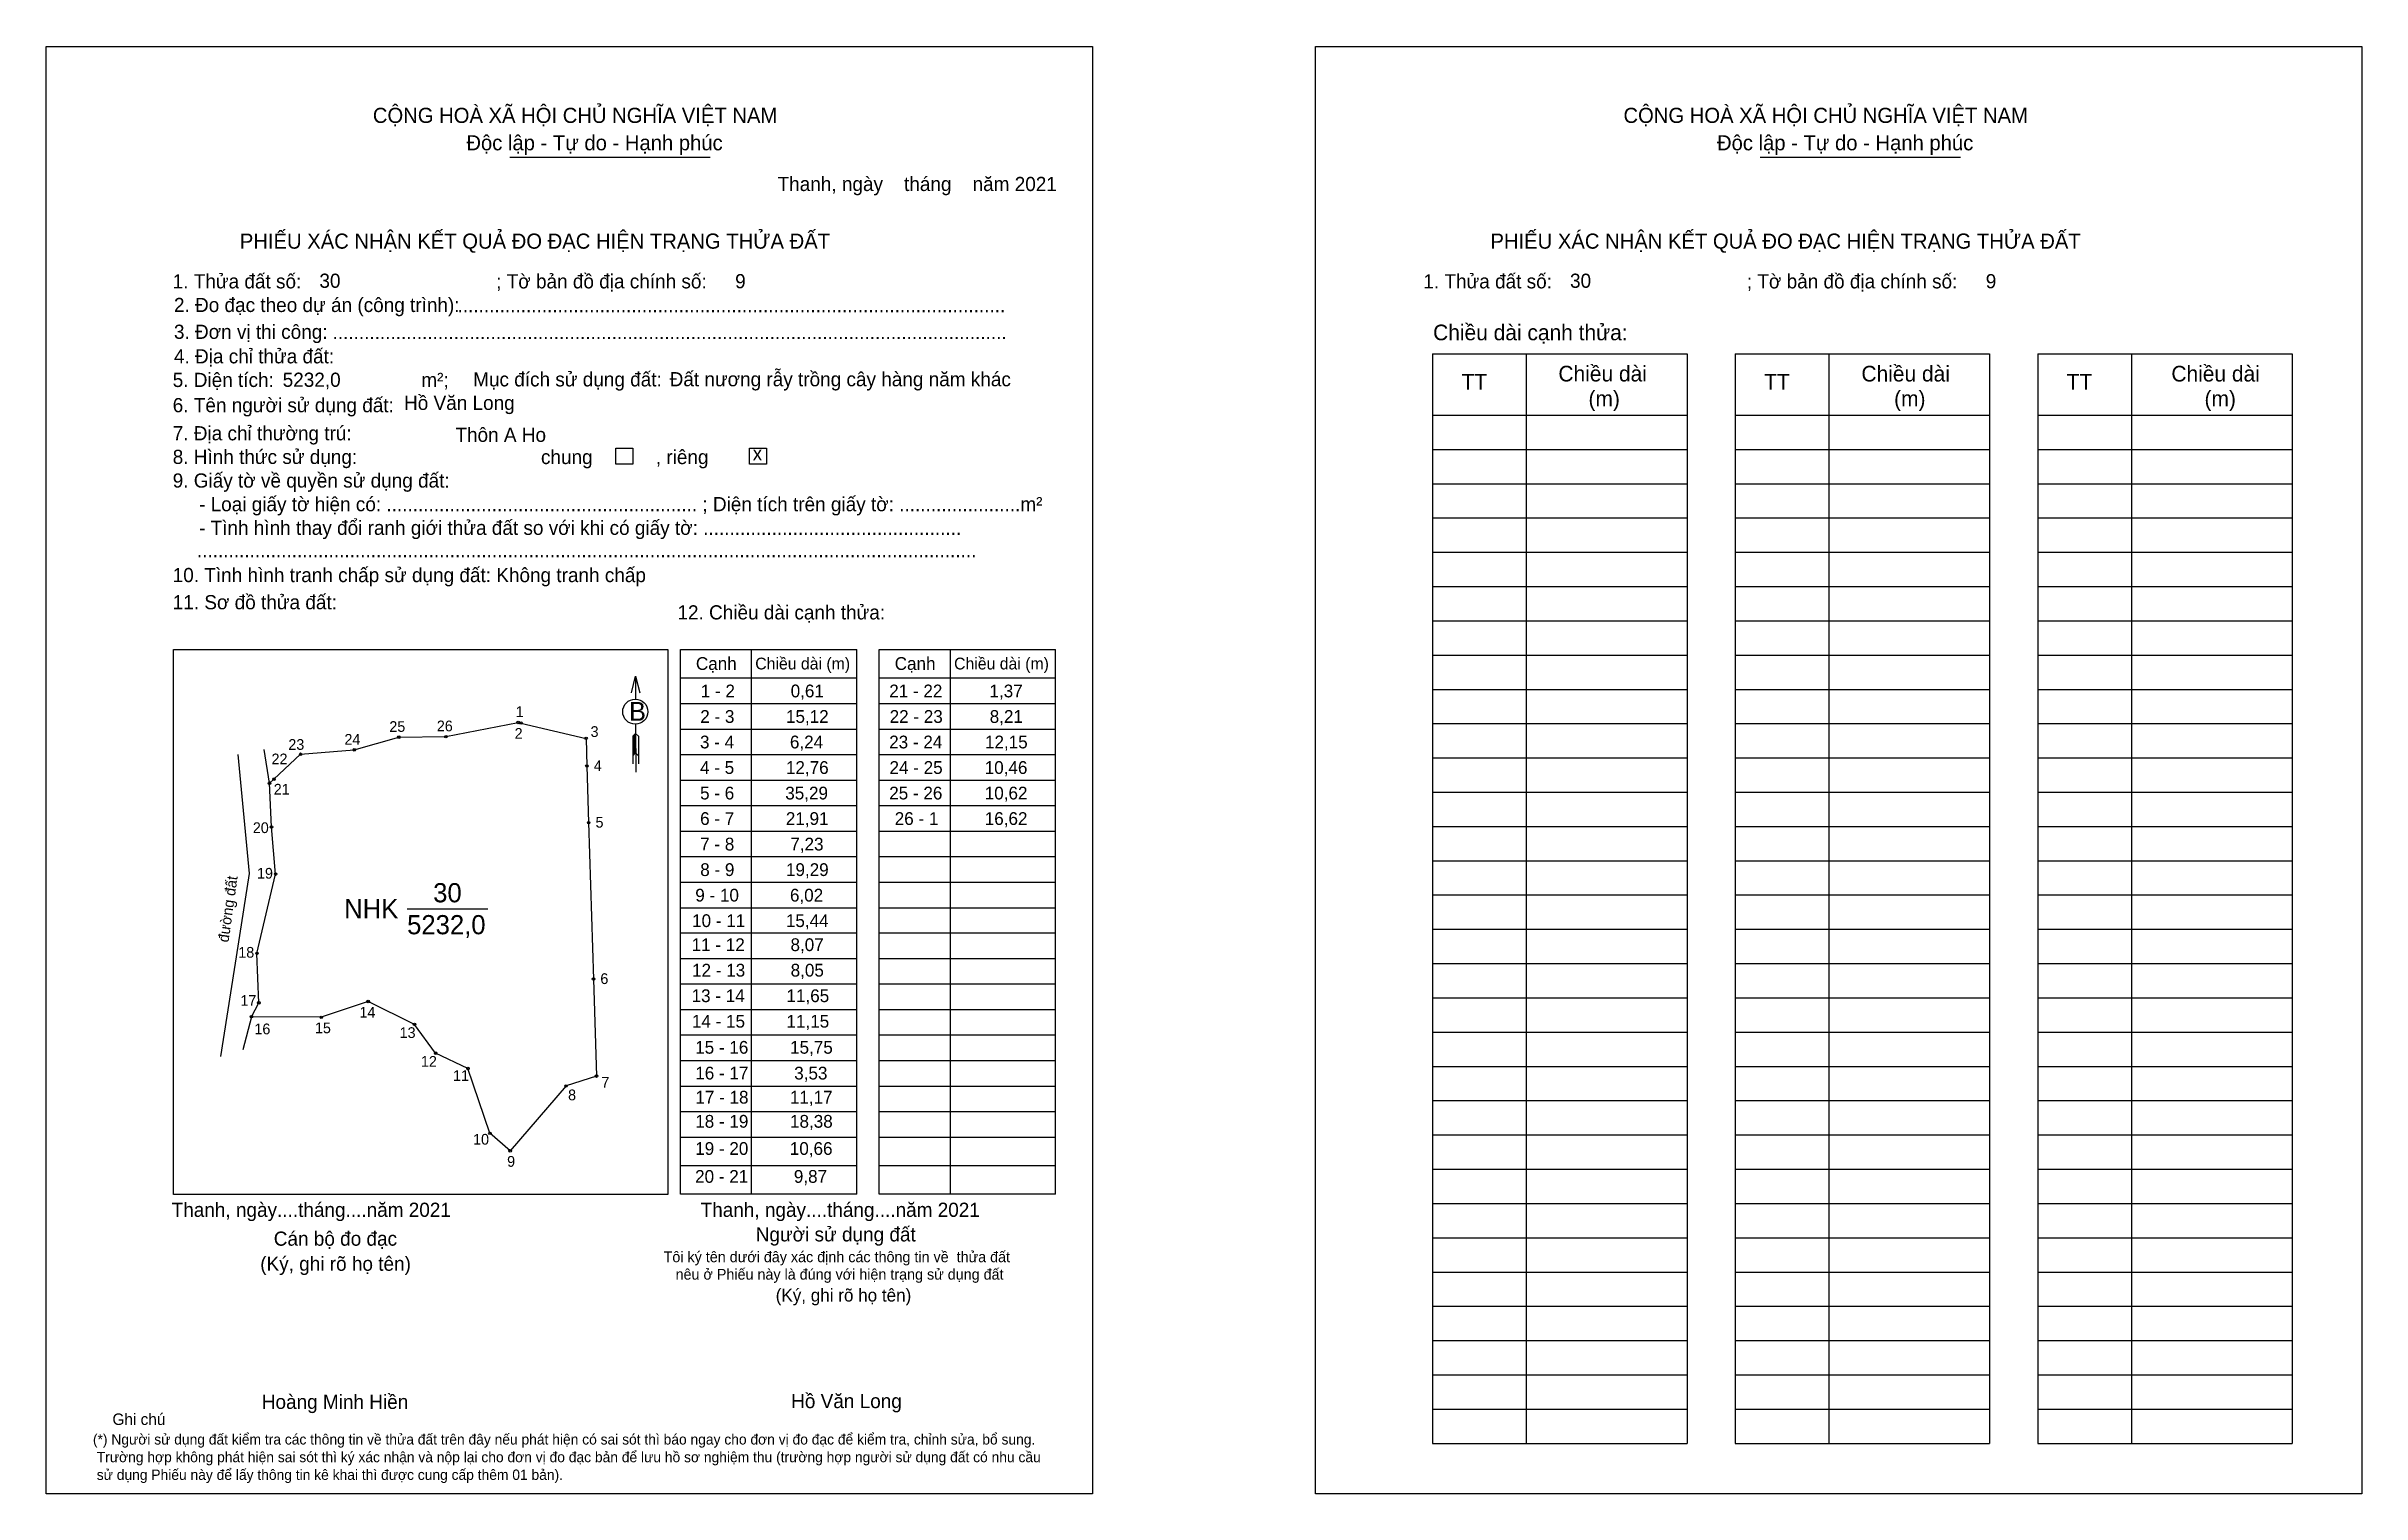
# Model space of a CAD drawing. Extents: x 545064 to 545586, y 1824194 to 1824520.
import ezdxf

# ---------------------------------------------------------------- set-up
doc = ezdxf.new("R2010")
doc.units = 0
for name, color, linetype in [('CanhThua', 7, 'Continuous'), ('kqddKhungInTrang1', 7, 'Continuous'), ('kqddKhungInTrang2', 7, 'Continuous'), ('kqddNoiDung', 7, 'Continuous'), ('kqddTemplate', 7, 'Continuous'), ('Level 1', 7, 'Continuous'), ('MocDinhThua', 7, 'Continuous'), ('NhanDiaChinhThua', 7, 'Continuous'), ('SoHieuDinhThua', 7, 'Continuous')]:
    doc.layers.add(name, color=color, linetype=linetype)

msp = doc.modelspace()

# ---------------------------------------------------------------- linework, layer by layer
at = {"layer": 'CanhThua'}
for p, q in [((545154.18, 1824364.36), (545170.49, 1824367.57)), ((545170.49, 1824367.57), (545171.08, 1824367.43)), ((545171.08, 1824367.43), (545185.8, 1824363.97)), ((545121.4, 1824360.38), (545133.51, 1824361.37)), ((545133.51, 1824361.37), (545143.57, 1824364.25)), ((545143.57, 1824364.25), (545154.18, 1824364.36)), ((545185.8, 1824363.97), (545185.99, 1824357.73)), ((545115.38, 1824354.78), (545121.4, 1824360.38)), ((545185.99, 1824357.73), (545186.38, 1824344.97)), ((545114.38, 1824353.84), (545115.38, 1824354.78)), ((545114.82, 1824343.98), (545114.38, 1824353.84)), ((545115.76, 1824333.36), (545114.82, 1824343.98)), ((545186.38, 1824344.97), (545187.47, 1824309.69)), ((545111.54, 1824315.47), (545115.76, 1824333.36)), ((545111.96, 1824304.31), (545111.54, 1824315.47)), ((545187.47, 1824309.69), (545188.14, 1824287.8)), ((545110.31, 1824301.19), (545111.96, 1824304.31)), ((545136.63, 1824304.6), (545126.06, 1824301.05)), ((545147.08, 1824299.45), (545136.63, 1824304.6)), ((545126.06, 1824301.05), (545110.31, 1824301.19)), ((545151.86, 1824292.98), (545147.08, 1824299.45)), ((545159.15, 1824289.51), (545151.86, 1824292.98)), ((545164.1, 1824274.89), (545159.15, 1824289.51)), ((545188.14, 1824287.8), (545181.27, 1824285.56)), ((545181.27, 1824285.56), (545168.67, 1824270.95)), ((545168.67, 1824270.95), (545164.1, 1824274.89))]:
    msp.add_line(p, q, dxfattribs=at)
at = {"layer": 'kqddKhungInTrang1'}
msp.add_lwpolyline([(545064.01, 1824520.06), (545300.04, 1824520.06), (545300.04, 1824193.6), (545064.01, 1824193.6)], close=True, dxfattribs=at)
at = {"layer": 'kqddKhungInTrang2'}
msp.add_lwpolyline([(545350.39, 1824520.06), (545586.42, 1824520.06), (545586.42, 1824193.6), (545350.39, 1824193.6)], close=True, dxfattribs=at)
at = {"layer": 'kqddTemplate'}
for p, q in [((545168.56, 1824495.08), (545213.76, 1824495.08)), ((545450.73, 1824495.08), (545495.93, 1824495.08)), ((545376.81, 1824450.7), (545434.2, 1824450.7)), ((545376.81, 1824450.7), (545376.81, 1824204.94)), ((545397.93, 1824450.7), (545397.93, 1824204.94)), ((545434.2, 1824450.7), (545434.2, 1824204.94)), ((545445.08, 1824450.7), (545445.08, 1824204.94)), ((545445.08, 1824450.7), (545502.47, 1824450.7)), ((545466.2, 1824450.7), (545466.2, 1824204.94)), ((545502.47, 1824450.7), (545502.47, 1824204.94)), ((545513.34, 1824450.7), (545513.34, 1824204.94)), ((545513.34, 1824450.7), (545570.73, 1824450.7)), ((545534.46, 1824450.7), (545534.46, 1824204.94)), ((545570.73, 1824450.7), (545570.73, 1824204.94)), ((545376.81, 1824436.87), (545434.2, 1824436.87)), ((545445.08, 1824436.87), (545502.47, 1824436.87)), ((545513.34, 1824436.87), (545570.73, 1824436.87)), ((545376.81, 1824429.14), (545434.2, 1824429.14)), ((545445.08, 1824429.14), (545502.47, 1824429.14)), ((545513.34, 1824429.14), (545570.73, 1824429.14)), ((545376.81, 1824421.41), (545434.2, 1824421.41)), ((545445.08, 1824421.41), (545502.47, 1824421.41)), ((545513.34, 1824421.41), (545570.73, 1824421.41)), ((545376.81, 1824413.68), (545434.2, 1824413.68)), ((545445.08, 1824413.68), (545502.47, 1824413.68)), ((545513.34, 1824413.68), (545570.73, 1824413.68)), ((545376.81, 1824405.95), (545434.2, 1824405.95)), ((545445.08, 1824405.95), (545502.47, 1824405.95)), ((545513.34, 1824405.95), (545570.73, 1824405.95)), ((545376.81, 1824398.22), (545434.2, 1824398.22)), ((545445.08, 1824398.22), (545502.47, 1824398.22)), ((545513.34, 1824398.22), (545570.73, 1824398.22)), ((545376.81, 1824390.49), (545434.2, 1824390.49)), ((545445.08, 1824390.49), (545502.47, 1824390.49)), ((545513.34, 1824390.49), (545570.73, 1824390.49)), ((545207.09, 1824384.02), (545246.85, 1824384.02)), ((545207.09, 1824261.17), (545207.09, 1824384.02)), ((545223.08, 1824384.02), (545223.08, 1824261.17)), ((545246.85, 1824261.17), (545246.85, 1824384.02)), ((545251.94, 1824384.02), (545291.7, 1824384.02)), ((545251.94, 1824261.17), (545251.94, 1824384.02)), ((545267.93, 1824384.02), (545267.93, 1824261.17)), ((545291.7, 1824261.17), (545291.7, 1824384.02)), ((545376.81, 1824382.75), (545434.2, 1824382.75)), ((545445.08, 1824382.75), (545502.47, 1824382.75)), ((545513.34, 1824382.75), (545570.73, 1824382.75)), ((545196.96, 1824377.98), (545196.96, 1824372.83)), ((545207.09, 1824377.59), (545246.85, 1824377.59)), ((545251.94, 1824377.59), (545291.7, 1824377.59)), ((545207.09, 1824371.83), (545246.85, 1824371.83)), ((545251.94, 1824371.83), (545291.7, 1824371.83)), ((545376.81, 1824375.02), (545434.2, 1824375.02)), ((545445.08, 1824375.02), (545502.47, 1824375.02)), ((545513.34, 1824375.02), (545570.73, 1824375.02)), ((545196.97, 1824367.16), (545196.99, 1824356.31)), ((545207.09, 1824366.07), (545246.85, 1824366.07)), ((545251.94, 1824366.07), (545291.7, 1824366.07)), ((545376.81, 1824367.29), (545434.2, 1824367.29)), ((545445.08, 1824367.29), (545502.47, 1824367.29)), ((545513.34, 1824367.29), (545570.73, 1824367.29)), ((545196.98, 1824365.08), (545196.31, 1824364.45)), ((545196.98, 1824364.78), (545196.31, 1824364.15)), ((545196.98, 1824364.49), (545196.31, 1824363.86)), ((545196.31, 1824364.45), (545196.31, 1824358.23)), ((545196.98, 1824364.2), (545196.31, 1824363.56)), ((545196.98, 1824363.9), (545196.31, 1824363.27)), ((545196.98, 1824363.61), (545196.31, 1824362.97)), ((545196.98, 1824363.31), (545196.31, 1824362.68)), ((545196.98, 1824363.02), (545196.31, 1824362.38)), ((545196.98, 1824362.72), (545196.31, 1824362.09)), ((545196.98, 1824362.43), (545196.31, 1824361.8)), ((545196.98, 1824362.14), (545196.31, 1824361.5)), ((545196.98, 1824361.84), (545196.31, 1824361.21)), ((545196.98, 1824361.55), (545196.31, 1824360.91)), ((545196.98, 1824361.25), (545196.31, 1824360.62)), ((545196.98, 1824360.96), (545196.31, 1824360.32)), ((545196.98, 1824365.08), (545197.65, 1824364.45)), ((545197.65, 1824364.45), (545197.65, 1824358.23)), ((545196.98, 1824360.67), (545196.31, 1824360.03)), ((545196.98, 1824360.67), (545197.65, 1824360.03)), ((545207.09, 1824360.32), (545246.85, 1824360.32)), ((545251.94, 1824360.32), (545291.7, 1824360.32)), ((545376.81, 1824359.56), (545434.2, 1824359.56)), ((545445.08, 1824359.56), (545502.47, 1824359.56)), ((545513.34, 1824359.56), (545570.73, 1824359.56)), ((545207.09, 1824354.56), (545246.85, 1824354.56)), ((545251.94, 1824354.56), (545291.7, 1824354.56)), ((545376.81, 1824351.83), (545434.2, 1824351.83)), ((545445.08, 1824351.83), (545502.47, 1824351.83)), ((545513.34, 1824351.83), (545570.73, 1824351.83)), ((545207.09, 1824348.8), (545246.85, 1824348.8)), ((545251.94, 1824348.8), (545291.7, 1824348.8)), ((545207.09, 1824343.05), (545246.85, 1824343.05)), ((545251.94, 1824343.05), (545291.7, 1824343.05)), ((545376.81, 1824344.1), (545434.2, 1824344.1)), ((545445.08, 1824344.1), (545502.47, 1824344.1)), ((545513.34, 1824344.1), (545570.73, 1824344.1)), ((545207.09, 1824337.29), (545246.85, 1824337.29)), ((545251.94, 1824337.29), (545291.7, 1824337.29)), ((545376.81, 1824336.37), (545434.2, 1824336.37)), ((545445.08, 1824336.37), (545502.47, 1824336.37)), ((545513.34, 1824336.37), (545570.73, 1824336.37)), ((545207.09, 1824331.53), (545246.85, 1824331.53)), ((545251.94, 1824331.53), (545291.7, 1824331.53)), ((545207.09, 1824325.77), (545246.85, 1824325.77)), ((545251.94, 1824325.77), (545291.7, 1824325.77)), ((545376.81, 1824328.64), (545434.2, 1824328.64)), ((545445.08, 1824328.64), (545502.47, 1824328.64)), ((545513.34, 1824328.64), (545570.73, 1824328.64)), ((545246.85, 1824320.02), (545207.09, 1824320.02)), ((545291.7, 1824320.02), (545251.94, 1824320.02)), ((545376.81, 1824320.91), (545434.2, 1824320.91)), ((545445.08, 1824320.91), (545502.47, 1824320.91)), ((545513.34, 1824320.91), (545570.73, 1824320.91)), ((545246.85, 1824314.26), (545207.09, 1824314.26)), ((545291.7, 1824314.26), (545251.94, 1824314.26)), ((545246.85, 1824308.5), (545207.09, 1824308.5)), ((545291.7, 1824308.5), (545251.94, 1824308.5)), ((545376.81, 1824313.17), (545434.2, 1824313.17)), ((545445.08, 1824313.17), (545502.47, 1824313.17)), ((545513.34, 1824313.17), (545570.73, 1824313.17)), ((545376.81, 1824305.44), (545434.2, 1824305.44)), ((545445.08, 1824305.44), (545502.47, 1824305.44)), ((545513.34, 1824305.44), (545570.73, 1824305.44)), ((545246.85, 1824302.75), (545207.09, 1824302.75)), ((545291.7, 1824302.75), (545251.94, 1824302.75)), ((545246.85, 1824296.99), (545207.09, 1824296.99)), ((545291.7, 1824296.99), (545251.94, 1824296.99)), ((545376.81, 1824297.71), (545434.2, 1824297.71)), ((545445.08, 1824297.71), (545502.47, 1824297.71)), ((545513.34, 1824297.71), (545570.73, 1824297.71)), ((545246.85, 1824291.23), (545207.09, 1824291.23)), ((545291.7, 1824291.23), (545251.94, 1824291.23)), ((545376.81, 1824289.98), (545434.2, 1824289.98)), ((545445.08, 1824289.98), (545502.47, 1824289.98)), ((545513.34, 1824289.98), (545570.73, 1824289.98)), ((545246.85, 1824285.47), (545207.09, 1824285.47)), ((545291.7, 1824285.47), (545251.94, 1824285.47)), ((545246.85, 1824279.72), (545207.09, 1824279.72)), ((545291.7, 1824279.72), (545251.94, 1824279.72)), ((545376.81, 1824282.25), (545434.2, 1824282.25)), ((545445.08, 1824282.25), (545502.47, 1824282.25)), ((545513.34, 1824282.25), (545570.73, 1824282.25)), ((545246.85, 1824273.96), (545207.09, 1824273.96)), ((545291.7, 1824273.96), (545251.94, 1824273.96)), ((545376.81, 1824274.52), (545434.2, 1824274.52)), ((545445.08, 1824274.52), (545502.47, 1824274.52)), ((545513.34, 1824274.52), (545570.73, 1824274.52)), ((545246.85, 1824267.56), (545207.09, 1824267.56)), ((545291.7, 1824267.56), (545251.94, 1824267.56)), ((545376.81, 1824266.79), (545434.2, 1824266.79)), ((545445.08, 1824266.79), (545502.47, 1824266.79)), ((545513.34, 1824266.79), (545570.73, 1824266.79)), ((545246.85, 1824261.17), (545207.09, 1824261.17)), ((545291.7, 1824261.17), (545251.94, 1824261.17)), ((545376.81, 1824259.06), (545434.2, 1824259.06)), ((545445.08, 1824259.06), (545502.47, 1824259.06)), ((545513.34, 1824259.06), (545570.73, 1824259.06)), ((545376.81, 1824251.33), (545434.2, 1824251.33)), ((545445.08, 1824251.33), (545502.47, 1824251.33)), ((545513.34, 1824251.33), (545570.73, 1824251.33)), ((545376.81, 1824243.6), (545434.2, 1824243.6)), ((545445.08, 1824243.59), (545502.47, 1824243.59)), ((545513.34, 1824243.59), (545570.73, 1824243.59)), ((545376.81, 1824235.86), (545434.2, 1824235.86)), ((545445.08, 1824235.86), (545502.47, 1824235.86)), ((545513.34, 1824235.86), (545570.73, 1824235.86)), ((545376.81, 1824228.13), (545434.2, 1824228.13)), ((545445.08, 1824228.13), (545502.47, 1824228.13)), ((545513.34, 1824228.13), (545570.73, 1824228.13)), ((545376.81, 1824220.4), (545434.2, 1824220.4)), ((545445.08, 1824220.4), (545502.47, 1824220.4)), ((545513.34, 1824220.4), (545570.73, 1824220.4)), ((545376.81, 1824212.67), (545434.2, 1824212.67)), ((545445.08, 1824212.67), (545502.47, 1824212.67)), ((545513.34, 1824212.67), (545570.73, 1824212.67)), ((545376.81, 1824204.94), (545434.2, 1824204.94)), ((545445.08, 1824204.94), (545502.47, 1824204.94)), ((545513.34, 1824204.94), (545570.73, 1824204.94))]:
    msp.add_line(p, q, dxfattribs=at)
for points in [[(545192.48, 1824429.4), (545196.32, 1824429.4), (545196.32, 1824425.82), (545192.48, 1824425.82)], [(545222.69, 1824429.4), (545226.52, 1824429.4), (545226.52, 1824425.82), (545222.69, 1824425.82)], [(545092.73, 1824384.02), (545204.26, 1824384.02), (545204.26, 1824261.06), (545092.73, 1824261.06)]]:
    msp.add_lwpolyline(points, close=True, dxfattribs=at)
msp.add_lwpolyline([(545196.03, 1824374.25), (545196.96, 1824377.98), (545197.89, 1824374.25)], dxfattribs=at)
msp.add_circle((545196.9, 1824369.99), 2.83, dxfattribs=at)
at = {"layer": 'Level 1'}
for p, q in [((545114.38, 1824353.84), (545113.2, 1824361.42)), ((545110.31, 1824301.19), (545108.35, 1824293.74))]:
    msp.add_line(p, q, dxfattribs=at)
msp.add_lwpolyline([(545107.19, 1824360.35), (545109.78, 1824333.46), (545107.19, 1824317.08), (545103.35, 1824292.24)], dxfattribs=at)
at = {"layer": 'MocDinhThua'}
for centre in [(545170.49, 1824367.57), (545171.08, 1824367.43), (545133.51, 1824361.37), (545143.57, 1824364.25), (545154.18, 1824364.36), (545185.8, 1824363.97), (545121.4, 1824360.38), (545185.99, 1824357.73), (545114.38, 1824353.84), (545115.38, 1824354.78), (545186.38, 1824344.97), (545114.82, 1824343.98), (545115.76, 1824333.36), (545111.54, 1824315.47), (545187.47, 1824309.69), (545111.96, 1824304.31), (545136.63, 1824304.6), (545110.31, 1824301.19), (545126.06, 1824301.05), (545147.08, 1824299.45), (545151.86, 1824292.98), (545159.15, 1824289.51), (545188.14, 1824287.8), (545181.27, 1824285.56), (545164.1, 1824274.89), (545168.67, 1824270.95)]:
    msp.add_circle(centre, 0.29, dxfattribs=at)
at = {"layer": 'NhanDiaChinhThua'}
msp.add_line((545145.42, 1824325.55), (545163.61, 1824325.55), dxfattribs=at)

# ---------------------------------------------------------------- texts
at = {"layer": 'kqddNoiDung'}
for s, height, p in [('Thanh, ngày    tháng    năm 2021  ', 3.1984, (545229.01, 1824487.42)), ('30', 3.198, (545125.63, 1824465.59)), ('9', 3.2, (545219.43, 1824465.49)), ('30', 3.198, (545407.8, 1824465.59)), ('9', 3.2, (545501.6, 1824465.49)), ('........................................................................................................', 3.19842, (545156.79, 1824460.08)), ('................................................................................................................................', 3.19842, (545128.59, 1824454.02)), ('5232,0', 3.198, (545117.34, 1824443.26)), ('Đất nương rẫy trồng cây hàng năm khác', 3.1984, (545204.65, 1824443.38)), ('Hồ Văn Long', 3.1984, (545144.73, 1824438.05)), ('Thôn A Ho', 3.198, (545156.32, 1824430.85)), ('x', 3.2, (545223.39, 1824426.65)), ('1 - 2', 2.879, (545211.68, 1824373.22)), ('0,61', 2.879, (545231.96, 1824373.22)), ('21 - 22', 2.879, (545254.2, 1824373.22)), ('1,37', 2.879, (545276.82, 1824373.22)), ('2 - 3', 2.879, (545211.56, 1824367.46)), ('15,12', 2.879, (545230.9, 1824367.46)), ('22 - 23', 2.879, (545254.29, 1824367.46)), ('8,21', 2.879, (545276.87, 1824367.46)), ('3 - 4', 2.879, (545211.5, 1824361.71)), ('6,24', 2.879, (545231.79, 1824361.71)), ('23 - 24', 2.879, (545254.19, 1824361.71)), ('12,15', 2.879, (545275.8, 1824361.71)), ('4 - 5', 2.879, (545211.51, 1824355.95)), ('12,76', 2.879, (545230.89, 1824355.95)), ('24 - 25', 2.879, (545254.26, 1824355.95)), ('10,46', 2.879, (545275.74, 1824355.95)), ('5 - 6', 2.879, (545211.52, 1824350.19)), ('35,29', 2.879, (545230.74, 1824350.19)), ('25 - 26', 2.879, (545254.2, 1824350.19)), ('10,62', 2.879, (545275.75, 1824350.19)), ('6 - 7', 2.879, (545211.53, 1824344.44)), ('21,91', 2.879, (545230.87, 1824344.44)), ('26 - 1', 2.879, (545255.44, 1824344.44)), ('16,62', 2.879, (545275.75, 1824344.44)), ('7 - 8', 2.879, (545211.54, 1824338.68)), ('7,23', 2.879, (545231.88, 1824338.68)), ('8 - 9', 2.879, (545211.56, 1824332.92)), ('19,29', 2.879, (545230.9, 1824332.92)), ('9 - 10', 2.879, (545210.44, 1824327.16)), ('6,02', 2.879, (545231.8, 1824327.16)), ('10 - 11', 2.879, (545209.72, 1824321.41)), ('15,44', 2.879, (545230.88, 1824321.41)), ('11 - 12', 2.879, (545209.62, 1824315.99)), ('8,07', 2.879, (545231.92, 1824315.99)), ('12 - 13', 2.879, (545209.71, 1824310.24)), ('8,05', 2.879, (545231.96, 1824310.24)), ('13 - 14', 2.879, (545209.61, 1824304.48)), ('11,65', 2.879, (545231.02, 1824304.48)), ('14 - 15', 2.879, (545209.67, 1824298.72)), ('11,15', 2.879, (545231.02, 1824298.72)), ('15 - 16', 2.879, (545210.42, 1824292.84)), ('15,75', 2.879, (545231.83, 1824292.84)), ('16 - 17', 2.879, (545210.44, 1824287.03)), ('3,53', 2.879, (545232.76, 1824287.03)), ('17 - 18', 2.879, (545210.46, 1824281.59)), ('11,17', 2.879, (545231.78, 1824281.59)), ('18 - 19', 2.879, (545210.43, 1824276.15)), ('18,38', 2.879, (545231.81, 1824276.15)), ('19 - 20', 2.879, (545210.42, 1824270.02)), ('10,66', 2.879, (545231.77, 1824270.02)), ('20 - 21', 2.879, (545210.4, 1824263.72)), ('9,87', 2.879, (545232.68, 1824263.72)), ('Thanh, ngày....tháng....năm 2021', 3.1984, (545092.29, 1824256.04)), ('Thanh, ngày....tháng....năm 2021', 3.1984, (545211.64, 1824256.04)), ('Hồ Văn Long', 3.1984, (545232.07, 1824212.9))]:
    msp.add_text(s, height=height, dxfattribs=at).set_placement(p)
at = {"layer": 'kqddTemplate'}
for s, height, p in [('CỘNG HOÀ XÃ HỘI CHỦ NGHĨA VIỆT NAM', 3.4117, (545137.69, 1824502.78)), ('CỘNG HOÀ XÃ HỘI CHỦ NGHĨA VIỆT NAM', 3.4117, (545419.86, 1824502.78)), ('Độc lập - Tự do - Hạnh phúc', 3.4117, (545158.79, 1824496.61)), ('Độc lập - Tự do - Hạnh phúc', 3.4117, (545440.96, 1824496.61)), ('PHIẾU XÁC NHẬN KẾT QUẢ ĐO ĐẠC HIỆN TRẠNG THỬA ĐẤT', 3.4117, (545107.67, 1824474.42)), ('PHIẾU XÁC NHẬN KẾT QUẢ ĐO ĐẠC HIỆN TRẠNG THỬA ĐẤT', 3.4117, (545389.85, 1824474.42)), ('1. Thửa đất số:                                     ; Tờ bản đồ địa chính số:', 3.1984, (545092.53, 1824465.46)), ('1. Thửa đất số:                                     ; Tờ bản đồ địa chính số:', 3.1984, (545374.71, 1824465.46)), ('2. Đo đạc theo dự án (công trình): ', 3.1984, (545092.81, 1824460.13)), ('3. Đơn vị thi công: ', 3.1984, (545092.81, 1824454.08)), ('Chiều dài cạnh thửa:', 3.5342, (545376.91, 1824453.76)), ('4. Địa chỉ thửa đất:', 3.1984, (545092.81, 1824448.55)), ('5. Diện tích:                            m²; ', 3.1984, (545092.53, 1824443.22)), ('Mục đích sử dụng đất:', 3.1984, (545160.32, 1824443.35)), ('TT', 3.534, (545383.33, 1824442.64)), ('Chiều dài', 3.534, (545405.18, 1824444.47)), ('TT', 3.534, (545451.6, 1824442.64)), ('Chiều dài', 3.534, (545473.55, 1824444.46)), ('TT', 3.534, (545519.86, 1824442.64)), ('Chiều dài', 3.534, (545543.48, 1824444.46)), ('6. Tên người sử dụng đất:', 3.1984, (545092.53, 1824437.53)), ('(m)', 3.534, (545411.97, 1824438.84)), ('(m)', 3.534, (545480.92, 1824438.84)), ('(m)', 3.534, (545550.96, 1824438.84)), ('7. Địa chỉ thường trú:', 3.1984, (545092.53, 1824431.19)), ('8. Hình thức sử dụng:', 3.1984, (545092.53, 1824425.86)), ('chung            , riêng', 3.1984, (545175.62, 1824425.83)), ('9. Giấy tờ về quyền sử dụng đất:', 3.1984, (545092.53, 1824420.53)), ('     - Loại giấy tờ hiện có: ........................................................... ; Diện tích trên giấy tờ: .......................m²', 3.19842, (545092.53, 1824415.2)), ('     - Tình hình thay đổi ranh giới thửa đất so với khi có giấy tờ: .................................................', 3.19842, (545092.53, 1824409.87)), ('10. Tình hình tranh chấp sử dụng đất: Không tranh chấp', 3.1984, (545092.53, 1824399.21)), ('....................................................................................................................................................', 3.19842, (545098, 1824404.81)), ('11. Sơ đồ thửa đất:', 3.1984, (545092.53, 1824393.08)), ('12. Chiều dài cạnh thửa:', 3.1984, (545206.41, 1824390.79)), ('Cạnh', 2.879, (545210.58, 1824379.41)), ('Chiều dài (m)', 2.6654, (545223.97, 1824379.51)), ('Cạnh', 2.879, (545255.43, 1824379.41)), ('Chiều dài (m)', 2.6654, (545268.83, 1824379.51)), ('B', 4.26, (545195.5, 1824367.93)), ('Cán bộ đo đạc', 3.1984, (545115.33, 1824249.53)), ('Người sử dụng đất', 3.1984, (545224.07, 1824250.5)), ('(Ký, ghi rõ họ tên)', 3.1984, (545112.28, 1824243.88)), ('Tôi ký tên dưới đây xác định các thông tin về  thửa đất ', 2.418, (545203.29, 1824245.81)), ('nêu ở Phiếu này là đúng với hiện trạng sử dụng đất', 2.418, (545205.99, 1824241.88)), ('(Ký, ghi rõ họ tên)', 2.8786, (545228.58, 1824236.94)), ('Hoàng Minh Hiền', 3.1984, (545112.63, 1824212.72)), ('Ghi chú', 2.591, (545078.94, 1824209.1)), ('(*) Người sử dụng đất kiểm tra các thông tin về thửa đất trên đây nếu phát hiện có sai sót thì báo ngay cho đơn vị đo đạc để kiểm tra, chỉnh sửa, bổ sung.', 2.33165, (545074.53, 1824204.69)), (' Trường hợp không phát hiện sai sót thì ký xác nhận và nộp lại cho đơn vị đo đạc bản để lưu hồ sơ nghiệm thu (trường hợp người sử dụng đất có nhu cầu', 2.33165, (545074.53, 1824200.7)), (' sử dụng Phiếu này để lấy thông tin kê khai thì được cung cấp thêm 01 bản).', 2.3317, (545074.53, 1824196.71))]:
    msp.add_text(s, height=height, dxfattribs=at).set_placement(p)
at = {"layer": 'NhanDiaChinhThua'}
for s, p in [('30', (545151.3, 1824326.99)), ('NHK', (545131.22, 1824323.39)), ('5232,0', (545145.42, 1824319.78))]:
    msp.add_text(s, height=4.327, dxfattribs=at).set_placement(p)
at = {"layer": 'SoHieuDinhThua'}
for s, height, p in [('1', 2.42, (545169.91, 1824368.78)), ('25', 2.415, (545141.41, 1824365.43)), ('26', 2.415, (545152.13, 1824365.56)), ('2', 2.42, (545169.68, 1824363.87)), ('3', 2.42, (545186.81, 1824364.29)), ('23', 2.415, (545118.62, 1824361.38)), ('24', 2.415, (545131.28, 1824362.54)), ('22', 2.415, (545114.83, 1824358.12)), ('4', 2.42, (545187.55, 1824356.6)), ('21', 2.415, (545115.33, 1824351.29)), ('5', 2.42, (545187.93, 1824343.84)), ('20', 2.415, (545110.61, 1824342.61)), ('19', 2.415, (545111.55, 1824332.33)), ('18', 2.415, (545107.33, 1824314.5)), ('6', 2.42, (545189.02, 1824308.56)), ('17', 2.415, (545107.81, 1824303.64)), ('14', 2.415, (545134.67, 1824300.98)), ('16', 2.415, (545110.97, 1824297.22)), ('15', 2.415, (545124.63, 1824297.46)), ('13', 2.415, (545143.73, 1824296.39)), ('12', 2.415, (545148.54, 1824289.9)), ('11', 2.415, (545155.78, 1824286.7)), ('7', 2.42, (545189.26, 1824285.2)), ('8', 2.42, (545181.74, 1824282.34)), ('10', 2.415, (545160.31, 1824272.33)), ('9', 2.42, (545167.98, 1824267.34))]:
    msp.add_text(s, height=height, dxfattribs=at).set_placement(p)
msp.add_text('đường đất', height=2.415, rotation=82.034, dxfattribs=at).set_placement((545105.11, 1824317.86))

doc.saveas('drawing.dxf')
